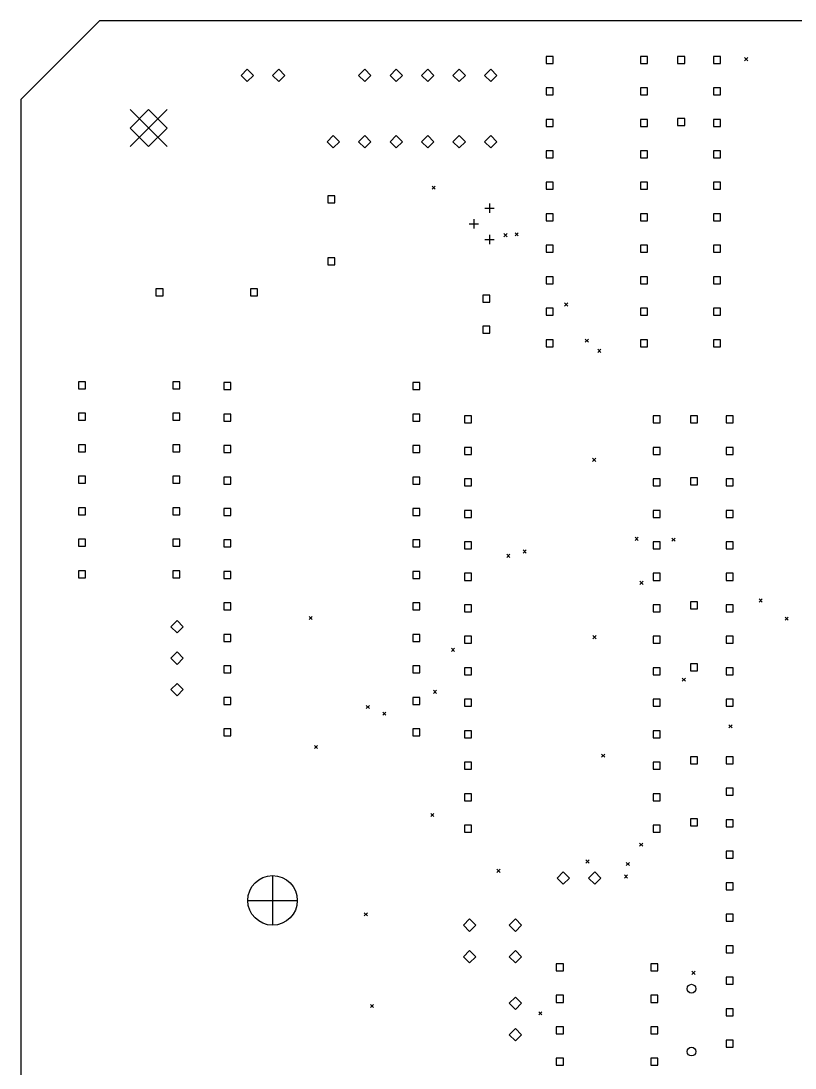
# Model space of a CAD drawing. Extents: x 0.4 to 10.5, y -7.5 to -0.9.
# Drawn here: x 0.5 to 2.959, y -4.225 to -0.9 of the extents above; entities that cross this region are included whole.
import ezdxf

# ---------------------------------------------------------------- set-up
doc = ezdxf.new("R2010")
doc.units = 0
doc.header["$MEASUREMENT"] = 0
doc.layers.add('BLACK', color=7, linetype='CONTINUOUS')

msp = doc.modelspace()

# ---------------------------------------------------------------- linework, layer by layer
at = {"layer": 'BLACK', "linetype": 'CONTINUOUS'}
for p, q in [((0.75, -0.9), (0.5, -1.15)), ((10.25, -0.9), (0.75, -0.9)), ((2.19027, -1.01249), (2.168, -1.01249)), ((2.168, -1.01249), (2.168, -1.03476)), ((2.19027, -1.03476), (2.19027, -1.01249)), ((2.49027, -1.01249), (2.468, -1.01249)), ((2.468, -1.01249), (2.468, -1.03476)), ((2.49027, -1.03476), (2.49027, -1.01249)), ((2.60838, -1.01249), (2.58611, -1.01249)), ((2.58611, -1.01249), (2.58611, -1.03476)), ((2.60838, -1.03476), (2.60838, -1.01249)), ((2.72177, -1.01249), (2.69949, -1.01249)), ((2.69949, -1.01249), (2.69949, -1.03476)), ((2.72177, -1.03476), (2.72177, -1.01249)), ((2.79888, -1.01632), (2.80888, -1.02632)), ((2.80888, -1.01632), (2.79888, -1.02632)), ((1.2189, -1.05315), (1.19921, -1.07283)), ((1.23858, -1.07283), (1.2189, -1.05315)), ((1.3189, -1.05315), (1.29921, -1.07283)), ((1.33858, -1.07283), (1.3189, -1.05315)), ((1.59213, -1.05315), (1.57244, -1.07283)), ((1.61181, -1.07283), (1.59213, -1.05315)), ((1.69213, -1.05315), (1.67244, -1.07283)), ((1.71181, -1.07283), (1.69213, -1.05315)), ((1.79213, -1.05315), (1.77244, -1.07283)), ((1.81181, -1.07283), (1.79213, -1.05315)), ((1.89213, -1.05315), (1.87244, -1.07283)), ((1.91181, -1.07283), (1.89213, -1.05315)), ((1.99213, -1.05315), (1.97244, -1.07283)), ((2.01181, -1.07283), (1.99213, -1.05315)), ((2.168, -1.03476), (2.19027, -1.03476)), ((2.468, -1.03476), (2.49027, -1.03476)), ((2.58611, -1.03476), (2.60838, -1.03476)), ((2.69949, -1.03476), (2.72177, -1.03476)), ((1.19921, -1.07283), (1.2189, -1.09252)), ((1.2189, -1.09252), (1.23858, -1.07283)), ((1.29921, -1.07283), (1.3189, -1.09252)), ((1.3189, -1.09252), (1.33858, -1.07283)), ((1.57244, -1.07283), (1.59213, -1.09252)), ((1.59213, -1.09252), (1.61181, -1.07283)), ((1.67244, -1.07283), (1.69213, -1.09252)), ((1.69213, -1.09252), (1.71181, -1.07283)), ((1.77244, -1.07283), (1.79213, -1.09252)), ((1.79213, -1.09252), (1.81181, -1.07283)), ((1.87244, -1.07283), (1.89213, -1.09252)), ((1.89213, -1.09252), (1.91181, -1.07283)), ((1.97244, -1.07283), (1.99213, -1.09252)), ((1.99213, -1.09252), (2.01181, -1.07283)), ((2.19027, -1.11249), (2.168, -1.11249)), ((2.168, -1.11249), (2.168, -1.13476)), ((2.19027, -1.13476), (2.19027, -1.11249)), ((2.49027, -1.11249), (2.468, -1.11249)), ((2.468, -1.11249), (2.468, -1.13476)), ((2.49027, -1.13476), (2.49027, -1.11249)), ((2.72177, -1.11249), (2.69949, -1.11249)), ((2.69949, -1.11249), (2.69949, -1.13476)), ((2.72177, -1.13476), (2.72177, -1.11249)), ((0.5, -1.15), (0.5, -5.9)), ((2.168, -1.13476), (2.19027, -1.13476)), ((2.468, -1.13476), (2.49027, -1.13476)), ((2.69949, -1.13476), (2.72177, -1.13476)), ((0.846457, -1.1811), (0.964567, -1.29921)), ((0.964567, -1.1811), (0.846457, -1.29921)), ((0.905512, -1.1811), (0.846457, -1.24016)), ((0.964567, -1.24016), (0.905512, -1.1811)), ((2.19027, -1.21249), (2.168, -1.21249)), ((2.168, -1.21249), (2.168, -1.23476)), ((2.19027, -1.23476), (2.19027, -1.21249)), ((2.49027, -1.21249), (2.468, -1.21249)), ((2.468, -1.21249), (2.468, -1.23476)), ((2.49027, -1.23476), (2.49027, -1.21249)), ((2.60838, -1.20934), (2.58611, -1.20934)), ((2.58611, -1.20934), (2.58611, -1.23161)), ((2.60838, -1.23161), (2.60838, -1.20934)), ((2.72177, -1.21249), (2.69949, -1.21249)), ((2.69949, -1.21249), (2.69949, -1.23476)), ((2.72177, -1.23476), (2.72177, -1.21249)), ((0.846457, -1.24016), (0.905512, -1.29921)), ((0.905512, -1.29921), (0.964567, -1.24016)), ((2.168, -1.23476), (2.19027, -1.23476)), ((2.468, -1.23476), (2.49027, -1.23476)), ((2.58611, -1.23161), (2.60838, -1.23161)), ((2.69949, -1.23476), (2.72177, -1.23476)), ((1.49213, -1.26378), (1.47244, -1.28346)), ((1.47244, -1.28346), (1.49213, -1.30315)), ((1.51181, -1.28346), (1.49213, -1.26378)), ((1.49213, -1.30315), (1.51181, -1.28346)), ((1.59213, -1.26378), (1.57244, -1.28346)), ((1.57244, -1.28346), (1.59213, -1.30315)), ((1.61181, -1.28346), (1.59213, -1.26378)), ((1.59213, -1.30315), (1.61181, -1.28346)), ((1.69213, -1.26378), (1.67244, -1.28346)), ((1.67244, -1.28346), (1.69213, -1.30315)), ((1.71181, -1.28346), (1.69213, -1.26378)), ((1.69213, -1.30315), (1.71181, -1.28346)), ((1.79213, -1.26378), (1.77244, -1.28346)), ((1.77244, -1.28346), (1.79213, -1.30315)), ((1.81181, -1.28346), (1.79213, -1.26378)), ((1.79213, -1.30315), (1.81181, -1.28346)), ((1.89213, -1.26378), (1.87244, -1.28346)), ((1.87244, -1.28346), (1.89213, -1.30315)), ((1.91181, -1.28346), (1.89213, -1.26378)), ((1.89213, -1.30315), (1.91181, -1.28346)), ((1.99213, -1.26378), (1.97244, -1.28346)), ((1.97244, -1.28346), (1.99213, -1.30315)), ((2.01181, -1.28346), (1.99213, -1.26378)), ((1.99213, -1.30315), (2.01181, -1.28346)), ((2.19027, -1.31249), (2.168, -1.31249)), ((2.168, -1.31249), (2.168, -1.33476)), ((2.19027, -1.33476), (2.19027, -1.31249)), ((2.49027, -1.31249), (2.468, -1.31249)), ((2.468, -1.31249), (2.468, -1.33476)), ((2.49027, -1.33476), (2.49027, -1.31249)), ((2.72177, -1.31249), (2.69949, -1.31249)), ((2.69949, -1.31249), (2.69949, -1.33476)), ((2.72177, -1.33476), (2.72177, -1.31249)), ((2.168, -1.33476), (2.19027, -1.33476)), ((2.468, -1.33476), (2.49027, -1.33476)), ((2.69949, -1.33476), (2.72177, -1.33476)), ((1.80632, -1.4243), (1.81632, -1.4343)), ((1.81632, -1.4243), (1.80632, -1.4343)), ((2.19027, -1.41249), (2.168, -1.41249)), ((2.168, -1.41249), (2.168, -1.43476)), ((2.19027, -1.43476), (2.19027, -1.41249)), ((2.49027, -1.41249), (2.468, -1.41249)), ((2.468, -1.41249), (2.468, -1.43476)), ((2.49027, -1.43476), (2.49027, -1.41249)), ((2.72177, -1.41249), (2.69949, -1.41249)), ((2.69949, -1.41249), (2.69949, -1.43476)), ((2.72177, -1.43476), (2.72177, -1.41249)), ((1.49736, -1.4554), (1.47508, -1.4554)), ((1.47508, -1.4554), (1.47508, -1.47767)), ((1.49736, -1.47767), (1.49736, -1.4554)), ((2.168, -1.43476), (2.19027, -1.43476)), ((2.468, -1.43476), (2.49027, -1.43476)), ((2.69949, -1.43476), (2.72177, -1.43476)), ((1.47508, -1.47767), (1.49736, -1.47767)), ((1.97343, -1.49449), (2.00295, -1.49449)), ((1.98819, -1.47972), (1.98819, -1.50925)), ((2.19027, -1.51249), (2.168, -1.51249)), ((2.168, -1.51249), (2.168, -1.53476)), ((2.19027, -1.53476), (2.19027, -1.51249)), ((2.49027, -1.51249), (2.468, -1.51249)), ((2.468, -1.51249), (2.468, -1.53476)), ((2.49027, -1.53476), (2.49027, -1.51249)), ((2.72177, -1.51249), (2.69949, -1.51249)), ((2.69949, -1.51249), (2.69949, -1.53476)), ((2.72177, -1.53476), (2.72177, -1.51249)), ((1.92343, -1.54449), (1.95295, -1.54449)), ((1.93819, -1.52972), (1.93819, -1.55925)), ((2.168, -1.53476), (2.19027, -1.53476)), ((2.468, -1.53476), (2.49027, -1.53476)), ((2.69949, -1.53476), (2.72177, -1.53476)), ((1.97343, -1.59449), (2.00295, -1.59449)), ((1.98819, -1.57972), (1.98819, -1.60925)), ((2.03437, -1.57516), (2.04437, -1.58516)), ((2.04437, -1.57516), (2.03437, -1.58516)), ((2.06996, -1.5725), (2.07996, -1.5825)), ((2.07996, -1.5725), (2.06996, -1.5825)), ((2.19027, -1.61249), (2.168, -1.61249)), ((2.168, -1.61249), (2.168, -1.63476)), ((2.19027, -1.63476), (2.19027, -1.61249)), ((2.49027, -1.61249), (2.468, -1.61249)), ((2.468, -1.61249), (2.468, -1.63476)), ((2.49027, -1.63476), (2.49027, -1.61249)), ((2.72177, -1.61249), (2.69949, -1.61249)), ((2.69949, -1.61249), (2.69949, -1.63476)), ((2.72177, -1.63476), (2.72177, -1.61249)), ((1.49736, -1.65225), (1.47508, -1.65225)), ((1.47508, -1.65225), (1.47508, -1.67452)), ((1.49736, -1.67452), (1.49736, -1.65225)), ((2.168, -1.63476), (2.19027, -1.63476)), ((2.468, -1.63476), (2.49027, -1.63476)), ((2.69949, -1.63476), (2.72177, -1.63476)), ((1.47508, -1.67452), (1.49736, -1.67452)), ((2.19027, -1.71249), (2.168, -1.71249)), ((2.168, -1.71249), (2.168, -1.73476)), ((2.19027, -1.73476), (2.19027, -1.71249)), ((2.49027, -1.71249), (2.468, -1.71249)), ((2.468, -1.71249), (2.468, -1.73476)), ((2.49027, -1.73476), (2.49027, -1.71249)), ((2.72177, -1.71249), (2.69949, -1.71249)), ((2.69949, -1.71249), (2.69949, -1.73476)), ((2.72177, -1.73476), (2.72177, -1.71249)), ((0.951293, -1.75068), (0.929022, -1.75068)), ((0.929022, -1.75068), (0.929022, -1.77295)), ((0.951293, -1.77295), (0.951293, -1.75068)), ((1.25129, -1.75068), (1.22902, -1.75068)), ((1.22902, -1.75068), (1.22902, -1.77295)), ((1.25129, -1.77295), (1.25129, -1.75068)), ((2.168, -1.73476), (2.19027, -1.73476)), ((2.468, -1.73476), (2.49027, -1.73476)), ((2.69949, -1.73476), (2.72177, -1.73476)), ((0.929022, -1.77295), (0.951293, -1.77295)), ((1.22902, -1.77295), (1.25129, -1.77295)), ((1.98948, -1.77036), (1.96721, -1.77036)), ((1.96721, -1.77036), (1.96721, -1.79263)), ((1.96721, -1.79263), (1.98948, -1.79263)), ((1.98948, -1.79263), (1.98948, -1.77036)), ((2.22677, -1.79563), (2.23677, -1.80563)), ((2.23677, -1.79563), (2.22677, -1.80563)), ((2.19027, -1.81249), (2.168, -1.81249)), ((2.168, -1.81249), (2.168, -1.83476)), ((2.19027, -1.83476), (2.19027, -1.81249)), ((2.49027, -1.81249), (2.468, -1.81249)), ((2.468, -1.81249), (2.468, -1.83476)), ((2.49027, -1.83476), (2.49027, -1.81249)), ((2.72177, -1.81249), (2.69949, -1.81249)), ((2.69949, -1.81249), (2.69949, -1.83476)), ((2.72177, -1.83476), (2.72177, -1.81249)), ((2.168, -1.83476), (2.19027, -1.83476)), ((2.468, -1.83476), (2.49027, -1.83476)), ((2.69949, -1.83476), (2.72177, -1.83476)), ((1.98948, -1.86879), (1.96721, -1.86879)), ((1.96721, -1.86879), (1.96721, -1.89106)), ((1.96721, -1.89106), (1.98948, -1.89106)), ((1.98948, -1.89106), (1.98948, -1.86879)), ((2.19027, -1.91249), (2.168, -1.91249)), ((2.168, -1.91249), (2.168, -1.93476)), ((2.19027, -1.93476), (2.19027, -1.91249)), ((2.29257, -1.91006), (2.30257, -1.92006)), ((2.30257, -1.91006), (2.29257, -1.92006)), ((2.49027, -1.91249), (2.468, -1.91249)), ((2.468, -1.91249), (2.468, -1.93476)), ((2.49027, -1.93476), (2.49027, -1.91249)), ((2.72177, -1.91249), (2.69949, -1.91249)), ((2.69949, -1.91249), (2.69949, -1.93476)), ((2.72177, -1.93476), (2.72177, -1.91249)), ((2.168, -1.93476), (2.19027, -1.93476)), ((2.33245, -1.94267), (2.34245, -1.95267)), ((2.34245, -1.94267), (2.33245, -1.95267)), ((2.468, -1.93476), (2.49027, -1.93476)), ((2.69949, -1.93476), (2.72177, -1.93476)), ((0.70523, -2.04595), (0.682959, -2.04595)), ((0.682959, -2.04595), (0.682959, -2.06822)), ((0.70523, -2.06822), (0.70523, -2.04595)), ((1.00523, -2.04595), (0.982959, -2.04595)), ((0.982959, -2.04595), (0.982959, -2.06822)), ((1.00523, -2.06822), (1.00523, -2.04595)), ((1.16704, -2.04831), (1.14477, -2.04831)), ((1.14477, -2.04831), (1.14477, -2.07058)), ((1.16704, -2.07058), (1.16704, -2.04831)), ((1.76704, -2.04831), (1.74477, -2.04831)), ((1.74477, -2.04831), (1.74477, -2.07058)), ((1.76704, -2.07058), (1.76704, -2.04831)), ((0.682959, -2.06822), (0.70523, -2.06822)), ((0.982959, -2.06822), (1.00523, -2.06822)), ((1.14477, -2.07058), (1.16704, -2.07058)), ((1.74477, -2.07058), (1.76704, -2.07058)), ((0.70523, -2.14595), (0.682959, -2.14595)), ((0.682959, -2.14595), (0.682959, -2.16822)), ((0.70523, -2.16822), (0.70523, -2.14595)), ((1.00523, -2.14595), (0.982959, -2.14595)), ((0.982959, -2.14595), (0.982959, -2.16822)), ((1.00523, -2.16822), (1.00523, -2.14595)), ((1.16704, -2.14831), (1.14477, -2.14831)), ((1.14477, -2.14831), (1.14477, -2.17058)), ((1.16704, -2.17058), (1.16704, -2.14831)), ((1.76704, -2.14831), (1.74477, -2.14831)), ((1.74477, -2.14831), (1.74477, -2.17058)), ((1.76704, -2.17058), (1.76704, -2.14831)), ((1.93082, -2.15422), (1.90855, -2.15422)), ((1.90855, -2.15422), (1.90855, -2.17649)), ((1.93082, -2.17649), (1.93082, -2.15422)), ((2.53082, -2.15422), (2.50855, -2.15422)), ((2.50855, -2.15422), (2.50855, -2.17649)), ((2.53082, -2.17649), (2.53082, -2.15422)), ((2.64893, -2.15422), (2.62666, -2.15422)), ((2.62666, -2.15422), (2.62666, -2.17649)), ((2.64893, -2.17649), (2.64893, -2.15422)), ((2.76232, -2.15422), (2.74005, -2.15422)), ((2.74005, -2.15422), (2.74005, -2.17649)), ((2.76232, -2.17649), (2.76232, -2.15422)), ((0.682959, -2.16822), (0.70523, -2.16822)), ((0.982959, -2.16822), (1.00523, -2.16822)), ((1.14477, -2.17058), (1.16704, -2.17058)), ((1.74477, -2.17058), (1.76704, -2.17058)), ((1.90855, -2.17649), (1.93082, -2.17649)), ((2.50855, -2.17649), (2.53082, -2.17649)), ((2.62666, -2.17649), (2.64893, -2.17649)), ((2.74005, -2.17649), (2.76232, -2.17649)), ((0.70523, -2.24595), (0.682959, -2.24595)), ((0.682959, -2.24595), (0.682959, -2.26822)), ((0.70523, -2.26822), (0.70523, -2.24595)), ((1.00523, -2.24595), (0.982959, -2.24595)), ((0.982959, -2.24595), (0.982959, -2.26822)), ((1.00523, -2.26822), (1.00523, -2.24595)), ((1.16704, -2.24831), (1.14477, -2.24831)), ((1.14477, -2.24831), (1.14477, -2.27058)), ((1.16704, -2.27058), (1.16704, -2.24831)), ((1.76704, -2.24831), (1.74477, -2.24831)), ((1.74477, -2.24831), (1.74477, -2.27058)), ((1.76704, -2.27058), (1.76704, -2.24831)), ((1.93082, -2.25422), (1.90855, -2.25422)), ((1.90855, -2.25422), (1.90855, -2.27649)), ((1.93082, -2.27649), (1.93082, -2.25422)), ((2.53082, -2.25422), (2.50855, -2.25422)), ((2.50855, -2.25422), (2.50855, -2.27649)), ((2.53082, -2.27649), (2.53082, -2.25422)), ((2.76232, -2.25422), (2.74005, -2.25422)), ((2.74005, -2.25422), (2.74005, -2.27649)), ((2.76232, -2.27649), (2.76232, -2.25422)), ((0.682959, -2.26822), (0.70523, -2.26822)), ((0.982959, -2.26822), (1.00523, -2.26822)), ((1.14477, -2.27058), (1.16704, -2.27058)), ((1.74477, -2.27058), (1.76704, -2.27058)), ((1.90855, -2.27649), (1.93082, -2.27649)), ((2.31593, -2.28871), (2.32593, -2.29871)), ((2.32593, -2.28871), (2.31593, -2.29871)), ((2.50855, -2.27649), (2.53082, -2.27649)), ((2.74005, -2.27649), (2.76232, -2.27649)), ((0.70523, -2.34595), (0.682959, -2.34595)), ((0.682959, -2.34595), (0.682959, -2.36822)), ((0.70523, -2.36822), (0.70523, -2.34595)), ((1.00523, -2.34595), (0.982959, -2.34595)), ((0.982959, -2.34595), (0.982959, -2.36822)), ((1.00523, -2.36822), (1.00523, -2.34595)), ((1.16704, -2.34831), (1.14477, -2.34831)), ((1.14477, -2.34831), (1.14477, -2.37058)), ((1.16704, -2.37058), (1.16704, -2.34831)), ((1.76704, -2.34831), (1.74477, -2.34831)), ((1.74477, -2.34831), (1.74477, -2.37058)), ((1.76704, -2.37058), (1.76704, -2.34831)), ((1.93082, -2.35422), (1.90855, -2.35422)), ((1.90855, -2.35422), (1.90855, -2.37649)), ((1.93082, -2.37649), (1.93082, -2.35422)), ((2.53082, -2.35422), (2.50855, -2.35422)), ((2.50855, -2.35422), (2.50855, -2.37649)), ((2.53082, -2.37649), (2.53082, -2.35422)), ((2.64893, -2.35107), (2.62666, -2.35107)), ((2.62666, -2.35107), (2.62666, -2.37334)), ((2.64893, -2.37334), (2.64893, -2.35107)), ((2.76232, -2.35422), (2.74005, -2.35422)), ((2.74005, -2.35422), (2.74005, -2.37649)), ((2.76232, -2.37649), (2.76232, -2.35422)), ((0.682959, -2.36822), (0.70523, -2.36822)), ((0.982959, -2.36822), (1.00523, -2.36822)), ((1.14477, -2.37058), (1.16704, -2.37058)), ((1.74477, -2.37058), (1.76704, -2.37058)), ((1.90855, -2.37649), (1.93082, -2.37649)), ((2.50855, -2.37649), (2.53082, -2.37649)), ((2.62666, -2.37334), (2.64893, -2.37334)), ((2.74005, -2.37649), (2.76232, -2.37649)), ((0.70523, -2.44595), (0.682959, -2.44595)), ((0.682959, -2.44595), (0.682959, -2.46822)), ((0.70523, -2.46822), (0.70523, -2.44595)), ((1.00523, -2.44595), (0.982959, -2.44595)), ((0.982959, -2.44595), (0.982959, -2.46822)), ((1.00523, -2.46822), (1.00523, -2.44595)), ((1.16704, -2.44831), (1.14477, -2.44831)), ((1.14477, -2.44831), (1.14477, -2.47058)), ((1.16704, -2.47058), (1.16704, -2.44831)), ((1.76704, -2.44831), (1.74477, -2.44831)), ((1.74477, -2.44831), (1.74477, -2.47058)), ((1.76704, -2.47058), (1.76704, -2.44831)), ((1.93082, -2.45422), (1.90855, -2.45422)), ((1.90855, -2.45422), (1.90855, -2.47649)), ((1.93082, -2.47649), (1.93082, -2.45422)), ((2.53082, -2.45422), (2.50855, -2.45422)), ((2.50855, -2.45422), (2.50855, -2.47649)), ((2.53082, -2.47649), (2.53082, -2.45422)), ((2.76232, -2.45422), (2.74005, -2.45422)), ((2.74005, -2.45422), (2.74005, -2.47649)), ((2.76232, -2.47649), (2.76232, -2.45422)), ((0.682959, -2.46822), (0.70523, -2.46822)), ((0.982959, -2.46822), (1.00523, -2.46822)), ((1.14477, -2.47058), (1.16704, -2.47058)), ((1.74477, -2.47058), (1.76704, -2.47058)), ((1.90855, -2.47649), (1.93082, -2.47649)), ((2.50855, -2.47649), (2.53082, -2.47649)), ((2.74005, -2.47649), (2.76232, -2.47649)), ((0.70523, -2.54595), (0.682959, -2.54595)), ((0.682959, -2.54595), (0.682959, -2.56822)), ((0.70523, -2.56822), (0.70523, -2.54595)), ((1.00523, -2.54595), (0.982959, -2.54595)), ((0.982959, -2.54595), (0.982959, -2.56822)), ((1.00523, -2.56822), (1.00523, -2.54595)), ((1.16704, -2.54831), (1.14477, -2.54831)), ((1.14477, -2.54831), (1.14477, -2.57058)), ((1.16704, -2.57058), (1.16704, -2.54831)), ((1.76704, -2.54831), (1.74477, -2.54831)), ((1.74477, -2.54831), (1.74477, -2.57058)), ((1.76704, -2.57058), (1.76704, -2.54831)), ((1.93082, -2.55422), (1.90855, -2.55422)), ((1.90855, -2.55422), (1.90855, -2.57649)), ((1.93082, -2.57649), (1.93082, -2.55422)), ((2.45117, -2.53981), (2.46117, -2.54981)), ((2.46117, -2.53981), (2.45117, -2.54981)), ((2.53082, -2.55422), (2.50855, -2.55422)), ((2.50855, -2.55422), (2.50855, -2.57649)), ((2.53082, -2.57649), (2.53082, -2.55422)), ((2.5677, -2.54237), (2.5777, -2.55237)), ((2.5777, -2.54237), (2.5677, -2.55237)), ((2.76232, -2.55422), (2.74005, -2.55422)), ((2.74005, -2.55422), (2.74005, -2.57649)), ((2.76232, -2.57649), (2.76232, -2.55422)), ((0.682959, -2.56822), (0.70523, -2.56822)), ((0.982959, -2.56822), (1.00523, -2.56822)), ((1.14477, -2.57058), (1.16704, -2.57058)), ((1.74477, -2.57058), (1.76704, -2.57058)), ((1.90855, -2.57649), (1.93082, -2.57649)), ((2.04303, -2.59351), (2.05303, -2.60351)), ((2.05303, -2.59351), (2.04303, -2.60351)), ((2.09507, -2.57995), (2.10507, -2.58995)), ((2.10507, -2.57995), (2.09507, -2.58995)), ((2.50855, -2.57649), (2.53082, -2.57649)), ((2.74005, -2.57649), (2.76232, -2.57649)), ((0.70523, -2.64595), (0.682959, -2.64595)), ((0.682959, -2.64595), (0.682959, -2.66822)), ((0.70523, -2.66822), (0.70523, -2.64595)), ((1.00523, -2.64595), (0.982959, -2.64595)), ((0.982959, -2.64595), (0.982959, -2.66822)), ((1.00523, -2.66822), (1.00523, -2.64595)), ((1.16704, -2.64831), (1.14477, -2.64831)), ((1.14477, -2.64831), (1.14477, -2.67058)), ((1.16704, -2.67058), (1.16704, -2.64831)), ((1.76704, -2.64831), (1.74477, -2.64831)), ((1.74477, -2.64831), (1.74477, -2.67058)), ((1.76704, -2.67058), (1.76704, -2.64831)), ((1.93082, -2.65422), (1.90855, -2.65422)), ((1.90855, -2.65422), (1.90855, -2.67649)), ((1.93082, -2.67649), (1.93082, -2.65422)), ((2.53082, -2.65422), (2.50855, -2.65422)), ((2.50855, -2.65422), (2.50855, -2.67649)), ((2.53082, -2.67649), (2.53082, -2.65422)), ((2.76232, -2.65422), (2.74005, -2.65422)), ((2.74005, -2.65422), (2.74005, -2.67649)), ((2.76232, -2.67649), (2.76232, -2.65422)), ((0.682959, -2.66822), (0.70523, -2.66822)), ((0.982959, -2.66822), (1.00523, -2.66822)), ((1.14477, -2.67058), (1.16704, -2.67058)), ((1.74477, -2.67058), (1.76704, -2.67058)), ((1.90855, -2.67649), (1.93082, -2.67649)), ((2.46634, -2.67954), (2.47634, -2.68954)), ((2.47634, -2.67954), (2.46634, -2.68954)), ((2.50855, -2.67649), (2.53082, -2.67649)), ((2.74005, -2.67649), (2.76232, -2.67649)), ((1.16704, -2.74831), (1.14477, -2.74831)), ((1.14477, -2.74831), (1.14477, -2.77058)), ((1.16704, -2.77058), (1.16704, -2.74831)), ((1.76704, -2.74831), (1.74477, -2.74831)), ((1.74477, -2.74831), (1.74477, -2.77058)), ((1.76704, -2.77058), (1.76704, -2.74831)), ((1.93082, -2.75422), (1.90855, -2.75422)), ((1.90855, -2.75422), (1.90855, -2.77649)), ((1.93082, -2.77649), (1.93082, -2.75422)), ((2.53082, -2.75422), (2.50855, -2.75422)), ((2.50855, -2.75422), (2.50855, -2.77649)), ((2.53082, -2.77649), (2.53082, -2.75422)), ((2.64893, -2.74477), (2.62666, -2.74477)), ((2.62666, -2.74477), (2.62666, -2.76704)), ((2.64893, -2.76704), (2.64893, -2.74477)), ((2.76232, -2.75422), (2.74005, -2.75422)), ((2.74005, -2.75422), (2.74005, -2.77649)), ((2.76232, -2.77649), (2.76232, -2.75422)), ((2.845, -2.73535), (2.855, -2.74535)), ((2.855, -2.73535), (2.845, -2.74535)), ((1.14477, -2.77058), (1.16704, -2.77058)), ((1.41553, -2.79098), (1.42553, -2.80098)), ((1.42553, -2.79098), (1.41553, -2.80098)), ((1.74477, -2.77058), (1.76704, -2.77058)), ((1.90855, -2.77649), (1.93082, -2.77649)), ((2.50855, -2.77649), (2.53082, -2.77649)), ((2.62666, -2.76704), (2.64893, -2.76704)), ((2.74005, -2.77649), (2.76232, -2.77649)), ((0.996063, -2.80394), (0.976378, -2.82362)), ((0.976378, -2.82362), (0.996063, -2.84331)), ((1.01575, -2.82362), (0.996063, -2.80394)), ((0.996063, -2.84331), (1.01575, -2.82362)), ((2.92763, -2.79338), (2.93763, -2.80338)), ((2.93763, -2.79338), (2.92763, -2.80338)), ((1.16704, -2.84831), (1.14477, -2.84831)), ((1.14477, -2.84831), (1.14477, -2.87058)), ((1.16704, -2.87058), (1.16704, -2.84831)), ((1.76704, -2.84831), (1.74477, -2.84831)), ((1.74477, -2.84831), (1.74477, -2.87058)), ((1.76704, -2.87058), (1.76704, -2.84831)), ((1.93082, -2.85422), (1.90855, -2.85422)), ((1.90855, -2.85422), (1.90855, -2.87649)), ((1.93082, -2.87649), (1.93082, -2.85422)), ((2.31674, -2.85185), (2.32674, -2.86185)), ((2.32674, -2.85185), (2.31674, -2.86185)), ((2.53082, -2.85422), (2.50855, -2.85422)), ((2.50855, -2.85422), (2.50855, -2.87649)), ((2.53082, -2.87649), (2.53082, -2.85422)), ((2.76232, -2.85422), (2.74005, -2.85422)), ((2.74005, -2.85422), (2.74005, -2.87649)), ((2.76232, -2.87649), (2.76232, -2.85422)), ((1.14477, -2.87058), (1.16704, -2.87058)), ((1.74477, -2.87058), (1.76704, -2.87058)), ((1.86742, -2.8924), (1.87742, -2.9024)), ((1.87742, -2.8924), (1.86742, -2.9024)), ((1.90855, -2.87649), (1.93082, -2.87649)), ((2.50855, -2.87649), (2.53082, -2.87649)), ((2.74005, -2.87649), (2.76232, -2.87649)), ((0.996063, -2.90394), (0.976378, -2.92362)), ((0.976378, -2.92362), (0.996063, -2.94331)), ((1.01575, -2.92362), (0.996063, -2.90394)), ((0.996063, -2.94331), (1.01575, -2.92362)), ((1.16704, -2.94831), (1.14477, -2.94831)), ((1.14477, -2.94831), (1.14477, -2.97058)), ((1.16704, -2.97058), (1.16704, -2.94831)), ((1.76704, -2.94831), (1.74477, -2.94831)), ((1.74477, -2.94831), (1.74477, -2.97058)), ((1.76704, -2.97058), (1.76704, -2.94831)), ((1.93082, -2.95422), (1.90855, -2.95422)), ((1.90855, -2.95422), (1.90855, -2.97649)), ((1.93082, -2.97649), (1.93082, -2.95422)), ((2.53082, -2.95422), (2.50855, -2.95422)), ((2.50855, -2.95422), (2.50855, -2.97649)), ((2.53082, -2.97649), (2.53082, -2.95422)), ((2.64893, -2.94162), (2.62666, -2.94162)), ((2.62666, -2.94162), (2.62666, -2.96389)), ((2.64893, -2.96389), (2.64893, -2.94162)), ((2.76232, -2.95422), (2.74005, -2.95422)), ((2.74005, -2.95422), (2.74005, -2.97649)), ((2.76232, -2.97649), (2.76232, -2.95422)), ((1.14477, -2.97058), (1.16704, -2.97058)), ((1.74477, -2.97058), (1.76704, -2.97058)), ((1.90855, -2.97649), (1.93082, -2.97649)), ((2.50855, -2.97649), (2.53082, -2.97649)), ((2.60064, -2.98679), (2.61064, -2.99679)), ((2.61064, -2.98679), (2.60064, -2.99679)), ((2.62666, -2.96389), (2.64893, -2.96389)), ((2.74005, -2.97649), (2.76232, -2.97649)), ((0.996063, -3.00394), (0.976378, -3.02362)), ((0.976378, -3.02362), (0.996063, -3.04331)), ((1.01575, -3.02362), (0.996063, -3.00394)), ((0.996063, -3.04331), (1.01575, -3.02362)), ((1.81009, -3.02535), (1.82009, -3.03535)), ((1.82009, -3.02535), (1.81009, -3.03535)), ((1.16704, -3.04831), (1.14477, -3.04831)), ((1.14477, -3.04831), (1.14477, -3.07058)), ((1.16704, -3.07058), (1.16704, -3.04831)), ((1.76704, -3.04831), (1.74477, -3.04831)), ((1.74477, -3.04831), (1.74477, -3.07058)), ((1.76704, -3.07058), (1.76704, -3.04831)), ((1.93082, -3.05422), (1.90855, -3.05422)), ((1.90855, -3.05422), (1.90855, -3.07649)), ((1.93082, -3.07649), (1.93082, -3.05422)), ((2.53082, -3.05422), (2.50855, -3.05422)), ((2.50855, -3.05422), (2.50855, -3.07649)), ((2.53082, -3.07649), (2.53082, -3.05422)), ((2.76232, -3.05422), (2.74005, -3.05422)), ((2.74005, -3.05422), (2.74005, -3.07649)), ((2.76232, -3.07649), (2.76232, -3.05422)), ((1.14477, -3.07058), (1.16704, -3.07058)), ((1.5967, -3.07348), (1.6067, -3.08348)), ((1.6067, -3.07348), (1.5967, -3.08348)), ((1.74477, -3.07058), (1.76704, -3.07058)), ((1.90855, -3.07649), (1.93082, -3.07649)), ((2.50855, -3.07649), (2.53082, -3.07649)), ((2.74005, -3.07649), (2.76232, -3.07649)), ((1.64943, -3.0948), (1.65943, -3.1048)), ((1.65943, -3.0948), (1.64943, -3.1048)), ((1.16704, -3.14831), (1.14477, -3.14831)), ((1.14477, -3.14831), (1.14477, -3.17058)), ((1.16704, -3.17058), (1.16704, -3.14831)), ((1.76704, -3.14831), (1.74477, -3.14831)), ((1.74477, -3.14831), (1.74477, -3.17058)), ((1.76704, -3.17058), (1.76704, -3.14831)), ((1.93082, -3.15422), (1.90855, -3.15422)), ((1.90855, -3.15422), (1.90855, -3.17649)), ((1.93082, -3.17649), (1.93082, -3.15422)), ((2.53082, -3.15422), (2.50855, -3.15422)), ((2.50855, -3.15422), (2.50855, -3.17649)), ((2.53082, -3.17649), (2.53082, -3.15422)), ((2.7488, -3.13495), (2.7588, -3.14495)), ((2.7588, -3.13495), (2.7488, -3.14495)), ((1.14477, -3.17058), (1.16704, -3.17058)), ((1.74477, -3.17058), (1.76704, -3.17058)), ((1.90855, -3.17649), (1.93082, -3.17649)), ((2.50855, -3.17649), (2.53082, -3.17649)), ((1.43243, -3.20093), (1.44243, -3.21093)), ((1.44243, -3.20093), (1.43243, -3.21093)), ((1.93082, -3.25422), (1.90855, -3.25422)), ((1.90855, -3.25422), (1.90855, -3.27649)), ((1.93082, -3.27649), (1.93082, -3.25422)), ((2.34441, -3.22854), (2.35441, -3.23854)), ((2.35441, -3.22854), (2.34441, -3.23854)), ((2.53082, -3.25422), (2.50855, -3.25422)), ((2.50855, -3.25422), (2.50855, -3.27649)), ((2.53082, -3.27649), (2.53082, -3.25422)), ((2.64893, -3.2369), (2.62666, -3.2369)), ((2.62666, -3.2369), (2.62666, -3.25917)), ((2.64893, -3.25917), (2.64893, -3.2369)), ((2.76232, -3.2369), (2.74005, -3.2369)), ((2.74005, -3.2369), (2.74005, -3.25917)), ((2.76232, -3.25917), (2.76232, -3.2369)), ((1.90855, -3.27649), (1.93082, -3.27649)), ((2.50855, -3.27649), (2.53082, -3.27649)), ((2.62666, -3.25917), (2.64893, -3.25917)), ((2.74005, -3.25917), (2.76232, -3.25917)), ((1.93082, -3.35422), (1.90855, -3.35422)), ((1.90855, -3.35422), (1.90855, -3.37649)), ((1.93082, -3.37649), (1.93082, -3.35422)), ((2.53082, -3.35422), (2.50855, -3.35422)), ((2.50855, -3.35422), (2.50855, -3.37649)), ((2.53082, -3.37649), (2.53082, -3.35422)), ((2.76232, -3.3369), (2.74005, -3.3369)), ((2.74005, -3.3369), (2.74005, -3.35917)), ((2.76232, -3.35917), (2.76232, -3.3369)), ((1.90855, -3.37649), (1.93082, -3.37649)), ((2.50855, -3.37649), (2.53082, -3.37649)), ((2.74005, -3.35917), (2.76232, -3.35917)), ((1.80192, -3.41661), (1.81192, -3.42661)), ((1.81192, -3.41661), (1.80192, -3.42661)), ((1.93082, -3.45422), (1.90855, -3.45422)), ((1.90855, -3.45422), (1.90855, -3.47649)), ((1.93082, -3.47649), (1.93082, -3.45422)), ((2.53082, -3.45422), (2.50855, -3.45422)), ((2.50855, -3.45422), (2.50855, -3.47649)), ((2.53082, -3.47649), (2.53082, -3.45422)), ((2.64893, -3.43375), (2.62666, -3.43375)), ((2.62666, -3.43375), (2.62666, -3.45602)), ((2.62666, -3.45602), (2.64893, -3.45602)), ((2.64893, -3.45602), (2.64893, -3.43375)), ((2.76232, -3.4369), (2.74005, -3.4369)), ((2.74005, -3.4369), (2.74005, -3.45917)), ((2.76232, -3.45917), (2.76232, -3.4369)), ((1.90855, -3.47649), (1.93082, -3.47649)), ((2.50855, -3.47649), (2.53082, -3.47649)), ((2.74005, -3.45917), (2.76232, -3.45917)), ((2.4652, -3.51088), (2.4752, -3.52088)), ((2.4752, -3.51088), (2.4652, -3.52088)), ((2.76232, -3.5369), (2.74005, -3.5369)), ((2.74005, -3.5369), (2.74005, -3.55917)), ((2.76232, -3.55917), (2.76232, -3.5369)), ((2.29476, -3.56427), (2.30476, -3.57427)), ((2.30476, -3.56427), (2.29476, -3.57427)), ((2.42278, -3.57219), (2.43278, -3.58219)), ((2.43278, -3.57219), (2.42278, -3.58219)), ((2.74005, -3.55917), (2.76232, -3.55917)), ((1.29921, -3.61417), (1.29921, -3.77165)), ((2.01213, -3.59411), (2.02213, -3.60411)), ((2.02213, -3.59411), (2.01213, -3.60411)), ((2.22283, -3.60236), (2.20315, -3.62205)), ((2.20315, -3.62205), (2.22283, -3.64173)), ((2.24252, -3.62205), (2.22283, -3.60236)), ((2.22283, -3.64173), (2.24252, -3.62205)), ((2.32283, -3.60236), (2.30315, -3.62205)), ((2.30315, -3.62205), (2.32283, -3.64173)), ((2.34252, -3.62205), (2.32283, -3.60236)), ((2.32283, -3.64173), (2.34252, -3.62205)), ((2.41719, -3.61204), (2.42719, -3.62204)), ((2.42719, -3.61204), (2.41719, -3.62204)), ((2.76232, -3.6369), (2.74005, -3.6369)), ((2.74005, -3.6369), (2.74005, -3.65917)), ((2.76232, -3.65917), (2.76232, -3.6369)), ((2.74005, -3.65917), (2.76232, -3.65917)), ((1.22047, -3.69291), (1.37795, -3.69291)), ((1.59061, -3.732), (1.60061, -3.742)), ((1.60061, -3.732), (1.59061, -3.742)), ((1.9252, -3.75197), (1.90551, -3.77165)), ((1.94488, -3.77165), (1.9252, -3.75197)), ((2.07087, -3.75197), (2.05118, -3.77165)), ((2.09055, -3.77165), (2.07087, -3.75197)), ((2.76232, -3.7369), (2.74005, -3.7369)), ((2.74005, -3.7369), (2.74005, -3.75917)), ((2.76232, -3.75917), (2.76232, -3.7369)), ((1.90551, -3.77165), (1.9252, -3.79134)), ((1.9252, -3.79134), (1.94488, -3.77165)), ((2.05118, -3.77165), (2.07087, -3.79134)), ((2.07087, -3.79134), (2.09055, -3.77165)), ((2.74005, -3.75917), (2.76232, -3.75917)), ((1.9252, -3.85197), (1.90551, -3.87165)), ((1.94488, -3.87165), (1.9252, -3.85197)), ((2.07087, -3.85197), (2.05118, -3.87165)), ((2.09055, -3.87165), (2.07087, -3.85197)), ((2.76232, -3.8369), (2.74005, -3.8369)), ((2.74005, -3.8369), (2.74005, -3.85917)), ((2.76232, -3.85917), (2.76232, -3.8369)), ((1.90551, -3.87165), (1.9252, -3.89134)), ((1.9252, -3.89134), (1.94488, -3.87165)), ((2.05118, -3.87165), (2.07087, -3.89134)), ((2.07087, -3.89134), (2.09055, -3.87165)), ((2.74005, -3.85917), (2.76232, -3.85917)), ((2.22295, -3.89438), (2.20068, -3.89438)), ((2.20068, -3.89438), (2.20068, -3.91665)), ((2.20068, -3.91665), (2.22295, -3.91665)), ((2.22295, -3.91665), (2.22295, -3.89438)), ((2.52295, -3.89438), (2.50068, -3.89438)), ((2.50068, -3.89438), (2.50068, -3.91665)), ((2.50068, -3.91665), (2.52295, -3.91665)), ((2.52295, -3.91665), (2.52295, -3.89438)), ((2.6314, -3.91778), (2.6414, -3.92778)), ((2.6414, -3.91778), (2.6314, -3.92778)), ((2.76232, -3.9369), (2.74005, -3.9369)), ((2.74005, -3.9369), (2.74005, -3.95917)), ((2.76232, -3.95917), (2.76232, -3.9369)), ((2.74005, -3.95917), (2.76232, -3.95917)), ((1.61, -4.02307), (1.62, -4.03307)), ((1.62, -4.02307), (1.61, -4.03307)), ((2.07087, -4), (2.05118, -4.01969)), ((2.05118, -4.01969), (2.07087, -4.03937)), ((2.09055, -4.01969), (2.07087, -4)), ((2.07087, -4.03937), (2.09055, -4.01969)), ((2.22295, -3.99438), (2.20068, -3.99438)), ((2.20068, -3.99438), (2.20068, -4.01665)), ((2.20068, -4.01665), (2.22295, -4.01665)), ((2.22295, -4.01665), (2.22295, -3.99438)), ((2.52295, -3.99438), (2.50068, -3.99438)), ((2.50068, -3.99438), (2.50068, -4.01665)), ((2.50068, -4.01665), (2.52295, -4.01665)), ((2.52295, -4.01665), (2.52295, -3.99438)), ((2.14496, -4.04626), (2.15496, -4.05626)), ((2.15496, -4.04626), (2.14496, -4.05626)), ((2.76232, -4.0369), (2.74005, -4.0369)), ((2.74005, -4.0369), (2.74005, -4.05917)), ((2.76232, -4.05917), (2.76232, -4.0369)), ((2.74005, -4.05917), (2.76232, -4.05917)), ((2.07087, -4.1), (2.05118, -4.11969)), ((2.05118, -4.11969), (2.07087, -4.13937)), ((2.09055, -4.11969), (2.07087, -4.1)), ((2.07087, -4.13937), (2.09055, -4.11969)), ((2.22295, -4.09438), (2.20068, -4.09438)), ((2.20068, -4.09438), (2.20068, -4.11665)), ((2.20068, -4.11665), (2.22295, -4.11665)), ((2.22295, -4.11665), (2.22295, -4.09438)), ((2.52295, -4.09438), (2.50068, -4.09438)), ((2.50068, -4.09438), (2.50068, -4.11665)), ((2.50068, -4.11665), (2.52295, -4.11665)), ((2.52295, -4.11665), (2.52295, -4.09438)), ((2.76232, -4.1369), (2.74005, -4.1369)), ((2.74005, -4.1369), (2.74005, -4.15917)), ((2.76232, -4.15917), (2.76232, -4.1369)), ((2.74005, -4.15917), (2.76232, -4.15917)), ((2.22295, -4.19438), (2.20068, -4.19438)), ((2.20068, -4.19438), (2.20068, -4.21665)), ((2.20068, -4.21665), (2.22295, -4.21665)), ((2.22295, -4.21665), (2.22295, -4.19438)), ((2.52295, -4.19438), (2.50068, -4.19438)), ((2.50068, -4.19438), (2.50068, -4.21665)), ((2.50068, -4.21665), (2.52295, -4.21665)), ((2.52295, -4.21665), (2.52295, -4.19438))]:
    msp.add_line(p, q, dxfattribs=at)
at = {"layer": 'BLACK'}
for centre, radius in [((1.29921, -3.69291), 0.07874), ((2.62992, -3.97323), 0.01378), ((2.62992, -4.17323), 0.01378)]:
    msp.add_circle(centre, radius, dxfattribs=at)

doc.saveas('drawing.dxf')
